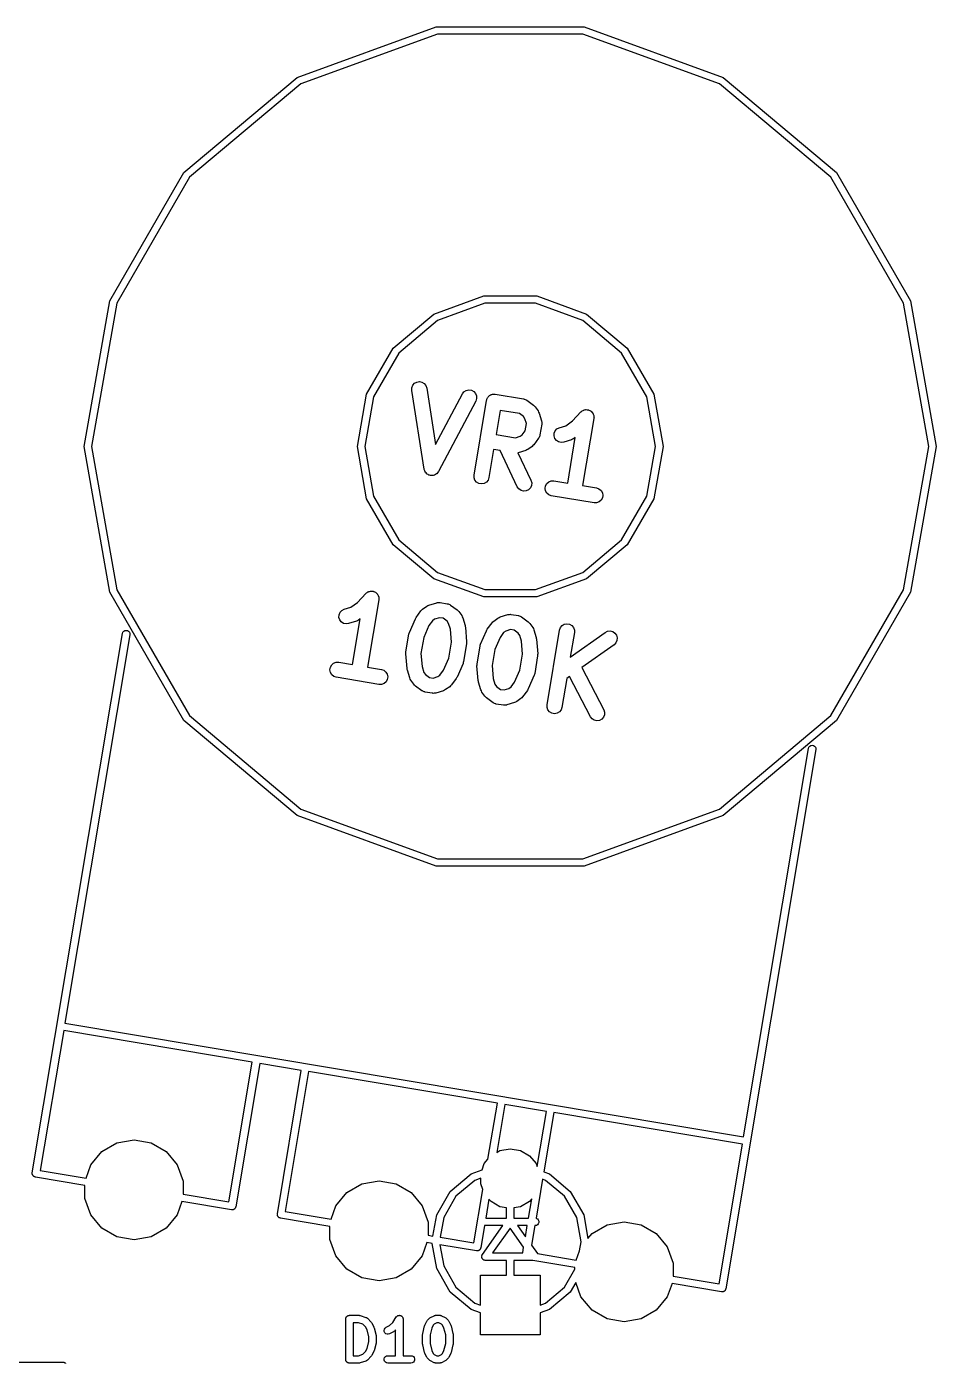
# Model space of a CAD drawing. Extents: x 59 to 126, y -132 to -24.
# Drawn here: x 107.27 to 125.58, y -51.95 to -25.06 of the extents above; entities that cross this region are included whole.
import ezdxf

# ---------------------------------------------------------------- set-up
doc = ezdxf.new("R2010")
doc.units = 0
doc.header["$MEASUREMENT"] = 0
doc.layers.add('BLACK', color=7, linetype='CONTINUOUS')

msp = doc.modelspace()

# ---------------------------------------------------------------- linework, layer by layer
at = {"layer": 'Black'}
for p, q in [((112.712, -26.0738), (115.511, -25.0553)), ((115.537, -25.203), (112.787, -26.2037)), ((115.511, -25.0553), (118.489, -25.0553)), ((118.463, -25.203), (115.537, -25.203)), ((121.212, -26.2037), (118.463, -25.203)), ((118.489, -25.0553), (121.287, -26.0738)), ((110.431, -27.9881), (112.712, -26.0738)), ((121.287, -26.0738), (123.569, -27.9881)), ((112.787, -26.2037), (110.546, -28.0845)), ((123.454, -28.0845), (121.212, -26.2037)), ((108.942, -30.5672), (110.431, -27.9881)), ((110.546, -28.0845), (109.083, -30.6185)), ((124.917, -30.6185), (123.454, -28.0845)), ((123.569, -27.9881), (125.058, -30.5672)), ((108.425, -33.5), (108.942, -30.5672)), ((109.083, -30.6185), (108.575, -33.5)), ((115.462, -30.837), (116.466, -30.4717)), ((116.492, -30.6194), (115.537, -30.9669)), ((116.466, -30.4717), (117.534, -30.4717)), ((117.508, -30.6194), (116.492, -30.6194)), ((118.462, -30.9669), (117.508, -30.6194)), ((117.534, -30.4717), (118.537, -30.837)), ((125.425, -33.5), (124.917, -30.6185)), ((125.058, -30.5672), (125.575, -33.5)), ((114.644, -31.5234), (115.462, -30.837)), ((118.537, -30.837), (119.356, -31.5234)), ((115.537, -30.9669), (114.759, -31.6198)), ((119.241, -31.6198), (118.462, -30.9669)), ((114.11, -32.4483), (114.644, -31.5234)), ((114.759, -31.6198), (114.251, -32.4996)), ((119.749, -32.4996), (119.241, -31.6198)), ((119.356, -31.5234), (119.89, -32.4483)), ((115.039, -32.2688), (115.074, -32.2289)), ((115.074, -32.2289), (115.12, -32.2033)), ((115.12, -32.2033), (115.172, -32.1951)), ((115.172, -32.1951), (115.224, -32.2053)), ((115.224, -32.2053), (115.27, -32.2326)), ((115.27, -32.2326), (115.303, -32.2738)), ((113.925, -33.5), (114.11, -32.4483)), ((114.251, -32.4996), (114.075, -33.5)), ((115.019, -32.3712), (115.02, -32.3182)), ((115.268, -33.9581), (115.019, -32.3712)), ((115.02, -32.3182), (115.039, -32.2688)), ((115.303, -32.2738), (115.32, -32.3238)), ((115.32, -32.3238), (115.498, -33.4591)), ((115.498, -33.4591), (116.037, -32.4438)), ((116.037, -32.4438), (116.069, -32.402)), ((116.069, -32.402), (116.114, -32.3739)), ((116.114, -32.3739), (116.166, -32.3629)), ((116.166, -32.3629), (116.218, -32.3702)), ((116.218, -32.3702), (116.265, -32.395)), ((116.265, -32.395), (116.301, -32.4343)), ((116.301, -32.4343), (116.32, -32.4833)), ((116.322, -32.5362), (116.306, -32.5866)), ((116.32, -32.4833), (116.322, -32.5362)), ((116.529, -32.5481), (116.535, -32.5365)), ((116.535, -32.5365), (116.54, -32.524)), ((116.54, -32.524), (116.548, -32.5137)), ((116.548, -32.5137), (116.555, -32.5021)), ((116.555, -32.5021), (116.565, -32.4934)), ((116.565, -32.4934), (116.574, -32.4831)), ((116.574, -32.4831), (116.585, -32.4764)), ((116.585, -32.4764), (116.595, -32.4677)), ((116.595, -32.4677), (116.608, -32.463)), ((116.608, -32.463), (116.619, -32.4563)), ((116.619, -32.4563), (116.632, -32.4538)), ((116.632, -32.4538), (116.645, -32.4492)), ((116.645, -32.4492), (116.658, -32.4491)), ((116.658, -32.4491), (116.671, -32.4466)), ((116.671, -32.4466), (116.684, -32.4488)), ((116.684, -32.4488), (116.698, -32.4487)), ((116.698, -32.4487), (117.27, -32.5445)), ((119.925, -33.5), (119.749, -32.4996)), ((119.89, -32.4483), (120.075, -33.5)), ((116.306, -32.5866), (115.554, -34.0058)), ((116.271, -34.077), (116.522, -32.5739)), ((116.522, -32.5739), (116.527, -32.5613)), ((116.527, -32.5613), (116.529, -32.5481)), ((116.798, -32.7745), (116.716, -33.2612)), ((117.184, -32.8392), (116.798, -32.7745)), ((117.27, -32.5445), (117.279, -32.5475)), ((117.279, -32.5475), (117.287, -32.5484)), ((117.287, -32.5484), (117.303, -32.5562)), ((117.303, -32.5562), (117.32, -32.5622)), ((117.32, -32.5622), (117.327, -32.5678)), ((117.327, -32.5678), (117.335, -32.5716)), ((117.335, -32.5716), (117.466, -32.6672)), ((117.466, -32.6672), (117.483, -32.6847)), ((117.483, -32.6847), (117.5, -32.7019)), ((117.5, -32.7019), (117.56, -32.7854)), ((117.56, -32.7854), (117.57, -32.8075)), ((118.422, -32.8061), (118.429, -32.8011)), ((118.429, -32.8011), (118.435, -32.7946)), ((118.435, -32.7946), (118.45, -32.7853)), ((118.45, -32.7853), (118.465, -32.7744)), ((118.465, -32.7744), (118.473, -32.772)), ((118.473, -32.772), (118.48, -32.7677)), ((118.48, -32.7677), (118.498, -32.7644)), ((118.498, -32.7644), (118.515, -32.7591)), ((118.515, -32.7591), (118.524, -32.7596)), ((118.524, -32.7596), (118.532, -32.758)), ((118.532, -32.758), (118.55, -32.761)), ((118.55, -32.761), (118.568, -32.7621)), ((118.568, -32.7621), (118.576, -32.7654)), ((118.576, -32.7654), (118.584, -32.7668)), ((118.584, -32.7668), (118.6, -32.7757)), ((118.6, -32.7757), (118.617, -32.7829)), ((118.617, -32.7829), (118.623, -32.7887)), ((118.623, -32.7887), (118.63, -32.7928)), ((118.63, -32.7928), (118.642, -32.8067)), ((117.267, -32.899), (117.184, -32.8392)), ((117.297, -32.9423), (117.267, -32.899)), ((117.327, -33.0394), (117.297, -32.9423)), ((117.303, -33.1831), (117.327, -33.0394)), ((117.57, -32.8075), (117.582, -32.8292)), ((117.582, -32.8292), (117.629, -32.9843)), ((117.634, -33.0542), (117.598, -33.2689)), ((117.629, -32.9843), (117.63, -32.9931)), ((117.63, -32.9931), (117.633, -33.0013)), ((117.633, -33.0013), (117.634, -33.0191)), ((117.634, -33.0191), (117.636, -33.0369)), ((117.636, -33.0369), (117.634, -33.0454)), ((117.634, -33.0454), (117.634, -33.0542)), ((118.119, -33.082), (118.254, -32.9859)), ((118.254, -32.9859), (118.422, -32.8061)), ((118.684, -32.9356), (118.457, -34.2884)), ((118.642, -32.8067), (118.655, -32.8191)), ((118.655, -32.8191), (118.659, -32.8267)), ((118.659, -32.8267), (118.665, -32.8331)), ((118.665, -32.8331), (118.671, -32.8501)), ((118.671, -32.8501), (118.679, -32.8664)), ((118.679, -32.8664), (118.68, -32.8748)), ((118.68, -32.8748), (118.683, -32.8827)), ((118.683, -32.8827), (118.683, -32.9009)), ((118.683, -32.9009), (118.686, -32.9189)), ((118.686, -32.9189), (118.684, -32.9271)), ((118.684, -32.9271), (118.684, -32.9356)), ((116.716, -33.2612), (117.103, -33.3259)), ((117.103, -33.3259), (117.2, -33.2961)), ((117.2, -33.2961), (117.243, -33.2653)), ((117.243, -33.2653), (117.303, -33.1831)), ((117.571, -33.3335), (117.475, -33.4647)), ((117.575, -33.3256), (117.571, -33.3335)), ((117.58, -33.3188), (117.575, -33.3256)), ((117.586, -33.302), (117.58, -33.3188)), ((117.594, -33.286), (117.586, -33.302)), ((117.595, -33.2772), (117.594, -33.286)), ((117.598, -33.2689), (117.595, -33.2772)), ((117.881, -33.2868), (117.884, -33.2339)), ((117.896, -33.3374), (117.881, -33.2868)), ((117.884, -33.2339), (117.904, -33.1852)), ((117.928, -33.3796), (117.896, -33.3374)), ((117.904, -33.1852), (117.94, -33.1464)), ((117.94, -33.1464), (117.987, -33.1223)), ((117.987, -33.1223), (118.119, -33.082)), ((118.157, -34.2381), (118.31, -33.3197)), ((118.31, -33.3197), (118.276, -33.3445)), ((108.942, -36.4328), (108.425, -33.5)), ((108.575, -33.5), (109.083, -36.3815)), ((114.11, -34.5517), (113.925, -33.5)), ((114.075, -33.5), (114.251, -34.5004)), ((116.666, -33.5618), (116.571, -34.1273)), ((116.795, -33.5835), (116.666, -33.5618)), ((117.142, -34.3114), (116.795, -33.5835)), ((117.313, -33.5802), (117.158, -33.6279)), ((117.335, -33.5691), (117.313, -33.5802)), ((117.357, -33.5586), (117.335, -33.5691)), ((117.441, -33.499), (117.357, -33.5586)), ((117.458, -33.4816), (117.441, -33.499)), ((117.475, -33.4647), (117.458, -33.4816)), ((117.973, -33.4084), (117.928, -33.3796)), ((118.024, -33.4202), (117.973, -33.4084)), ((118.077, -33.4137), (118.024, -33.4202)), ((118.232, -33.3661), (118.077, -33.4137)), ((118.254, -33.355), (118.232, -33.3661)), ((118.276, -33.3445), (118.254, -33.355)), ((119.749, -34.5004), (119.925, -33.5)), ((120.075, -33.5), (119.89, -34.5517)), ((124.917, -36.3815), (125.425, -33.5)), ((125.575, -33.5), (125.058, -36.4328)), ((117.158, -33.6279), (117.154, -33.6283)), ((117.154, -33.6283), (117.417, -34.1803)), ((115.27, -33.9621), (115.268, -33.9581)), ((115.27, -33.9663), (115.27, -33.9621)), ((115.278, -33.987), (115.27, -33.9663)), ((115.286, -34.0082), (115.278, -33.987)), ((115.288, -34.0114), (115.286, -34.0082)), ((115.29, -34.0153), (115.288, -34.0114)), ((115.305, -34.0319), (115.29, -34.0153)), ((115.319, -34.0493), (115.305, -34.0319)), ((115.322, -34.0515), (115.319, -34.0493)), ((115.325, -34.0546), (115.322, -34.0515)), ((115.345, -34.0651), (115.325, -34.0546)), ((115.364, -34.0766), (115.345, -34.0651)), ((115.368, -34.0775), (115.364, -34.0766)), ((115.372, -34.0794), (115.368, -34.0775)), ((115.394, -34.0825), (115.372, -34.0794)), ((115.416, -34.0868), (115.394, -34.0825)), ((115.42, -34.0861), (115.416, -34.0868)), ((115.424, -34.0867), (115.42, -34.0861)), ((115.446, -34.0821), (115.424, -34.0867)), ((115.468, -34.0786), (115.446, -34.0821)), ((115.472, -34.0765), (115.468, -34.0786)), ((115.476, -34.0757), (115.472, -34.0765)), ((115.495, -34.0638), (115.476, -34.0757)), ((115.515, -34.053), (115.495, -34.0638)), ((115.517, -34.0498), (115.515, -34.053)), ((115.521, -34.0476), (115.517, -34.0498)), ((115.535, -34.0299), (115.521, -34.0476)), ((115.549, -34.0131), (115.535, -34.0299)), ((115.551, -34.0091), (115.549, -34.0131)), ((115.554, -34.0058), (115.551, -34.0091)), ((116.271, -34.1299), (116.271, -34.077)), ((116.29, -34.1795), (116.271, -34.1299)), ((116.571, -34.1273), (116.554, -34.1772)), ((116.324, -34.2197), (116.29, -34.1795)), ((116.37, -34.2458), (116.324, -34.2197)), ((116.422, -34.2545), (116.37, -34.2458)), ((116.474, -34.2449), (116.422, -34.2545)), ((116.52, -34.218), (116.474, -34.2449)), ((116.554, -34.1772), (116.52, -34.218)), ((117.173, -34.3545), (117.142, -34.3114)), ((117.217, -34.3845), (117.173, -34.3545)), ((117.268, -34.3978), (117.217, -34.3845)), ((117.321, -34.3927), (117.268, -34.3978)), ((117.368, -34.3699), (117.321, -34.3927)), ((117.405, -34.3322), (117.368, -34.3699)), ((117.427, -34.284), (117.405, -34.3322)), ((117.417, -34.1803), (117.432, -34.2313)), ((117.432, -34.2313), (117.427, -34.284)), ((117.7, -34.343), (117.709, -34.2908)), ((117.71, -34.395), (117.7, -34.343)), ((117.709, -34.2908), (117.735, -34.2447)), ((117.737, -34.4406), (117.71, -34.395)), ((117.735, -34.2447), (117.775, -34.2104)), ((117.775, -34.2104), (117.825, -34.1918)), ((117.825, -34.1918), (117.878, -34.1914)), ((117.878, -34.1914), (118.157, -34.2381)), ((118.457, -34.2884), (118.737, -34.3351)), ((118.737, -34.3351), (118.786, -34.3528)), ((118.786, -34.3528), (118.827, -34.3864)), ((118.827, -34.3864), (118.854, -34.432)), ((114.644, -35.4766), (114.11, -34.5517)), ((114.251, -34.5004), (114.759, -35.3802)), ((117.777, -34.4743), (117.737, -34.4406)), ((117.827, -34.492), (117.777, -34.4743)), ((118.686, -34.6357), (117.827, -34.492)), ((118.739, -34.6353), (118.686, -34.6357)), ((118.789, -34.6167), (118.739, -34.6353)), ((118.829, -34.5823), (118.789, -34.6167)), ((118.855, -34.5363), (118.829, -34.5823)), ((118.854, -34.432), (118.864, -34.4841)), ((118.864, -34.4841), (118.855, -34.5363)), ((119.241, -35.3802), (119.749, -34.5004)), ((119.89, -34.5517), (119.356, -35.4766)), ((115.462, -36.163), (114.644, -35.4766)), ((114.759, -35.3802), (115.537, -36.0331)), ((118.462, -36.0331), (119.241, -35.3802)), ((119.356, -35.4766), (118.537, -36.163)), ((116.466, -36.5283), (115.462, -36.163)), ((115.537, -36.0331), (116.492, -36.3806)), ((117.508, -36.3806), (118.462, -36.0331)), ((118.537, -36.163), (117.534, -36.5283)), ((110.431, -39.0119), (108.942, -36.4328)), ((109.083, -36.3815), (110.546, -38.9155)), ((113.925, -36.637), (114.094, -36.4572)), ((114.094, -36.4572), (114.1, -36.4522)), ((114.1, -36.4522), (114.106, -36.4457)), ((114.106, -36.4457), (114.121, -36.4364)), ((114.121, -36.4364), (114.136, -36.4255)), ((114.136, -36.4255), (114.144, -36.4231)), ((114.144, -36.4231), (114.151, -36.4188)), ((114.151, -36.4188), (114.169, -36.4155)), ((114.169, -36.4155), (114.187, -36.4102)), ((114.187, -36.4102), (114.195, -36.4107)), ((114.195, -36.4107), (114.203, -36.4092)), ((114.203, -36.4092), (114.221, -36.4122)), ((114.221, -36.4122), (114.239, -36.4132)), ((114.239, -36.4132), (114.247, -36.4165)), ((114.247, -36.4165), (114.256, -36.4179)), ((114.256, -36.4179), (114.271, -36.4269)), ((114.271, -36.4269), (114.288, -36.434)), ((114.288, -36.434), (114.294, -36.4398)), ((114.294, -36.4398), (114.302, -36.444)), ((114.302, -36.444), (114.313, -36.4578)), ((114.313, -36.4578), (114.327, -36.4702)), ((114.327, -36.4702), (114.33, -36.4778)), ((114.33, -36.4778), (114.336, -36.4842)), ((114.336, -36.4842), (114.342, -36.5012)), ((114.342, -36.5012), (114.351, -36.5175)), ((114.351, -36.5175), (114.352, -36.5259)), ((114.352, -36.5259), (114.355, -36.5338)), ((114.355, -36.5338), (114.355, -36.552)), ((114.355, -36.552), (114.357, -36.57)), ((114.357, -36.57), (114.355, -36.5783)), ((117.534, -36.5283), (116.466, -36.5283)), ((116.492, -36.3806), (117.508, -36.3806)), ((123.454, -38.9155), (124.917, -36.3815)), ((125.058, -36.4328), (123.569, -39.0119)), ((113.555, -36.885), (113.575, -36.8363)), ((113.575, -36.8363), (113.611, -36.7975)), ((113.611, -36.7975), (113.659, -36.7735)), ((113.659, -36.7735), (113.79, -36.7331)), ((113.79, -36.7331), (113.925, -36.637)), ((114.355, -36.5867), (114.129, -37.9395)), ((114.355, -36.5783), (114.355, -36.5867)), ((115.107, -36.9378), (115.203, -36.8066)), ((115.203, -36.8066), (115.22, -36.7897)), ((115.22, -36.7897), (115.237, -36.7723)), ((115.237, -36.7723), (115.321, -36.7127)), ((115.321, -36.7127), (115.343, -36.7022)), ((115.343, -36.7022), (115.365, -36.6911)), ((115.365, -36.6911), (115.52, -36.6434)), ((115.52, -36.6434), (115.529, -36.6424)), ((115.529, -36.6424), (115.537, -36.6393)), ((115.537, -36.6393), (115.555, -36.6391)), ((115.555, -36.6391), (115.572, -36.6369)), ((115.572, -36.6369), (115.581, -36.6389)), ((115.581, -36.6389), (115.59, -36.6388)), ((115.59, -36.6388), (115.733, -36.6628)), ((115.733, -36.6628), (115.741, -36.6657)), ((115.741, -36.6657), (115.75, -36.6666)), ((115.75, -36.6666), (115.766, -36.6745)), ((115.766, -36.6745), (115.783, -36.6804)), ((115.783, -36.6804), (115.79, -36.686)), ((115.79, -36.686), (115.797, -36.6899)), ((115.797, -36.6899), (115.929, -36.7854)), ((115.929, -36.7854), (115.946, -36.803)), ((115.946, -36.803), (115.963, -36.8201)), ((115.963, -36.8201), (116.023, -36.9037)), ((113.552, -36.9379), (113.555, -36.885)), ((113.568, -36.9885), (113.552, -36.9379)), ((113.6, -37.0307), (113.568, -36.9885)), ((113.644, -37.0595), (113.6, -37.0307)), ((113.696, -37.0713), (113.644, -37.0595)), ((113.748, -37.0648), (113.696, -37.0713)), ((113.903, -37.0172), (113.748, -37.0648)), ((113.828, -37.8892), (113.982, -36.9709)), ((113.925, -37.0061), (113.903, -37.0172)), ((113.947, -36.9956), (113.925, -37.0061)), ((113.982, -36.9709), (113.947, -36.9956)), ((114.971, -37.241), (115.091, -36.9667)), ((115.091, -36.9667), (115.1, -36.9528)), ((115.1, -36.9528), (115.107, -36.9378)), ((115.363, -37.1037), (115.258, -37.3455)), ((115.435, -37.0061), (115.363, -37.1037)), ((115.478, -36.9752), (115.435, -37.0061)), ((115.575, -36.9454), (115.478, -36.9752)), ((115.647, -36.9575), (115.575, -36.9454)), ((115.729, -37.0172), (115.647, -36.9575)), ((115.76, -37.0605), (115.729, -37.0172)), ((115.796, -37.176), (115.76, -37.0605)), ((116.023, -36.9037), (116.033, -36.9257)), ((116.033, -36.9257), (116.044, -36.9474)), ((116.044, -36.9474), (116.092, -37.1026)), ((116.092, -37.1026), (116.094, -37.1191)), ((116.539, -37.1774), (116.634, -37.0462)), ((116.634, -37.0462), (116.652, -37.0292)), ((116.652, -37.0292), (116.669, -37.0118)), ((116.669, -37.0118), (116.753, -36.9522)), ((116.753, -36.9522), (116.775, -36.9417)), ((116.775, -36.9417), (116.796, -36.9306)), ((116.796, -36.9306), (116.951, -36.883)), ((116.951, -36.883), (116.96, -36.8819)), ((116.96, -36.8819), (116.968, -36.8788)), ((116.968, -36.8788), (116.986, -36.8787)), ((116.986, -36.8787), (117.004, -36.8765)), ((117.004, -36.8765), (117.013, -36.8785)), ((117.013, -36.8785), (117.021, -36.8784)), ((117.021, -36.8784), (117.164, -36.9023)), ((117.164, -36.9023), (117.173, -36.9053)), ((117.173, -36.9053), (117.181, -36.9062)), ((117.181, -36.9062), (117.198, -36.914)), ((117.198, -36.914), (117.214, -36.92)), ((117.214, -36.92), (117.221, -36.9256)), ((117.221, -36.9256), (117.229, -36.9294)), ((117.229, -36.9294), (117.36, -37.025)), ((117.36, -37.025), (117.377, -37.0425)), ((117.377, -37.0425), (117.395, -37.0597)), ((117.395, -37.0597), (117.454, -37.1432)), ((118.009, -37.1453), (118.042, -37.1044)), ((118.042, -37.1044), (118.088, -37.0776)), ((118.088, -37.0776), (118.14, -37.0679)), ((118.14, -37.0679), (118.192, -37.0767)), ((118.192, -37.0767), (118.238, -37.1027)), ((118.238, -37.1027), (118.273, -37.143)), ((107.381, -48.1129), (109.197, -37.2637)), ((109.345, -37.2885), (108.037, -45.1048)), ((109.197, -37.2637), (109.205, -37.2392)), ((109.205, -37.2392), (109.222, -37.2191)), ((109.222, -37.2191), (109.244, -37.2058)), ((109.244, -37.2058), (109.27, -37.2011)), ((109.27, -37.2011), (109.296, -37.2054)), ((109.296, -37.2054), (109.318, -37.2182)), ((109.318, -37.2182), (109.335, -37.238)), ((109.335, -37.238), (109.345, -37.2624)), ((109.345, -37.2624), (109.345, -37.2885)), ((114.901, -37.6346), (114.961, -37.2767)), ((114.961, -37.2767), (114.967, -37.2591)), ((114.967, -37.2591), (114.971, -37.241)), ((115.258, -37.3455), (115.204, -37.6664)), ((115.816, -37.4389), (115.796, -37.176)), ((116.094, -37.1191), (116.098, -37.1352)), ((116.098, -37.1352), (116.122, -37.4335)), ((116.403, -37.4805), (116.522, -37.2062)), ((116.522, -37.2062), (116.531, -37.1923)), ((116.531, -37.1923), (116.539, -37.1774)), ((116.795, -37.3433), (116.69, -37.5851)), ((116.866, -37.2456), (116.795, -37.3433)), ((116.909, -37.2147), (116.866, -37.2456)), ((117.006, -37.1849), (116.909, -37.2147)), ((117.079, -37.197), (117.006, -37.1849)), ((117.161, -37.2568), (117.079, -37.197)), ((117.192, -37.3001), (117.161, -37.2568)), ((117.227, -37.4156), (117.192, -37.3001)), ((117.454, -37.1432), (117.465, -37.1653)), ((117.465, -37.1653), (117.476, -37.187)), ((117.476, -37.187), (117.523, -37.3421)), ((117.523, -37.3421), (117.525, -37.3587)), ((117.525, -37.3587), (117.53, -37.3748)), ((117.53, -37.3748), (117.553, -37.6731)), ((117.74, -38.6983), (117.991, -37.1952)), ((117.991, -37.1952), (118.009, -37.1453)), ((118.209, -37.7415), (118.912, -37.24)), ((118.292, -37.2455), (118.209, -37.7415)), ((118.273, -37.143), (118.291, -37.1926)), ((118.291, -37.1926), (118.292, -37.2455)), ((118.912, -37.24), (118.96, -37.2172)), ((118.96, -37.2172), (119.012, -37.2121)), ((119.012, -37.2121), (119.063, -37.2254)), ((119.063, -37.2254), (119.107, -37.2554)), ((119.107, -37.2554), (119.138, -37.2985)), ((119.138, -37.2985), (119.152, -37.3495)), ((119.152, -37.3495), (119.148, -37.4022)), ((114.901, -37.6532), (114.901, -37.6346)), ((115.763, -37.7598), (115.816, -37.4389)), ((116.12, -37.4707), (116.06, -37.8286)), ((116.122, -37.4335), (116.12, -37.4521)), ((116.12, -37.4521), (116.12, -37.4707)), ((116.332, -37.8741), (116.392, -37.5163)), ((116.392, -37.5163), (116.398, -37.4987)), ((116.398, -37.4987), (116.403, -37.4805)), ((116.69, -37.5851), (116.636, -37.9059)), ((117.248, -37.6785), (117.227, -37.4156)), ((119.089, -37.4881), (118.444, -37.9478)), ((119.126, -37.4504), (119.089, -37.4881)), ((119.148, -37.4022), (119.126, -37.4504)), ((113.38, -37.9419), (113.406, -37.8958)), ((113.406, -37.8958), (113.446, -37.8615)), ((113.446, -37.8615), (113.496, -37.8429)), ((113.496, -37.8429), (113.549, -37.8425)), ((113.549, -37.8425), (113.828, -37.8892)), ((114.899, -37.6718), (114.901, -37.6532)), ((114.923, -37.9701), (114.899, -37.6718)), ((115.204, -37.6664), (115.225, -37.9293)), ((115.657, -38.0016), (115.763, -37.7598)), ((116.05, -37.8643), (115.93, -38.1386)), ((116.054, -37.8462), (116.05, -37.8643)), ((116.06, -37.8286), (116.054, -37.8462)), ((116.331, -37.9113), (116.332, -37.8928)), ((116.354, -38.2096), (116.331, -37.9113)), ((116.332, -37.8928), (116.332, -37.8741)), ((116.636, -37.9059), (116.657, -38.1688)), ((117.194, -37.9994), (117.248, -37.6785)), ((117.552, -37.7103), (117.492, -38.0682)), ((117.553, -37.6731), (117.551, -37.6916)), ((117.551, -37.6916), (117.552, -37.7103)), ((113.371, -37.9941), (113.38, -37.9419)), ((113.381, -38.0462), (113.371, -37.9941)), ((113.408, -38.0918), (113.381, -38.0462)), ((113.449, -38.1254), (113.408, -38.0918)), ((113.499, -38.1431), (113.449, -38.1254)), ((114.357, -38.2868), (113.499, -38.1431)), ((114.129, -37.9395), (114.408, -37.9862)), ((114.408, -37.9862), (114.458, -38.0039)), ((114.458, -38.0039), (114.498, -38.0375)), ((114.498, -38.0375), (114.525, -38.0831)), ((114.525, -38.0831), (114.535, -38.1352)), ((114.535, -38.1352), (114.526, -38.1874)), ((114.927, -37.9862), (114.923, -37.9701)), ((114.929, -38.0027), (114.927, -37.9862)), ((114.977, -38.1579), (114.929, -38.0027)), ((114.988, -38.1796), (114.977, -38.1579)), ((114.998, -38.2016), (114.988, -38.1796)), ((115.225, -37.9293), (115.261, -38.0448)), ((115.261, -38.0448), (115.292, -38.0881)), ((115.292, -38.0881), (115.374, -38.1479)), ((115.374, -38.1479), (115.446, -38.1599)), ((115.446, -38.1599), (115.543, -38.1301)), ((115.543, -38.1301), (115.586, -38.0993)), ((115.586, -38.0993), (115.657, -38.0016)), ((115.914, -38.1675), (115.818, -38.2987)), ((115.921, -38.1525), (115.914, -38.1675)), ((115.93, -38.1386), (115.921, -38.1525)), ((116.657, -38.1688), (116.692, -38.2843)), ((117.089, -38.2411), (117.194, -37.9994)), ((117.481, -38.1039), (117.362, -38.3782)), ((117.486, -38.0857), (117.481, -38.1039)), ((117.492, -38.0682), (117.486, -38.0857)), ((118.138, -38.1667), (118.04, -38.7486)), ((118.194, -38.1266), (118.138, -38.1667)), ((118.613, -38.9372), (118.194, -38.1266)), ((118.444, -37.9478), (118.884, -38.7971)), ((114.41, -38.2864), (114.357, -38.2868)), ((114.46, -38.2678), (114.41, -38.2864)), ((114.5, -38.2335), (114.46, -38.2678)), ((114.526, -38.1874), (114.5, -38.2335)), ((115.058, -38.2852), (114.998, -38.2016)), ((115.075, -38.3023), (115.058, -38.2852)), ((115.092, -38.3199), (115.075, -38.3023)), ((115.223, -38.4154), (115.092, -38.3199)), ((115.231, -38.4193), (115.223, -38.4154)), ((115.238, -38.4249), (115.231, -38.4193)), ((115.255, -38.4308), (115.238, -38.4249)), ((115.271, -38.4387), (115.255, -38.4308)), ((115.28, -38.4396), (115.271, -38.4387)), ((115.288, -38.4425), (115.28, -38.4396)), ((115.431, -38.4665), (115.288, -38.4425)), ((115.656, -38.4143), (115.501, -38.4619)), ((115.678, -38.4031), (115.656, -38.4143)), ((115.7, -38.3926), (115.678, -38.4031)), ((115.783, -38.333), (115.7, -38.3926)), ((115.801, -38.3156), (115.783, -38.333)), ((115.818, -38.2987), (115.801, -38.3156)), ((116.358, -38.2258), (116.354, -38.2096)), ((116.361, -38.2423), (116.358, -38.2258)), ((116.408, -38.3974), (116.361, -38.2423)), ((116.419, -38.4192), (116.408, -38.3974)), ((116.43, -38.4412), (116.419, -38.4192)), ((116.489, -38.5248), (116.43, -38.4412)), ((116.692, -38.2843), (116.723, -38.3276)), ((116.723, -38.3276), (116.805, -38.3874)), ((116.805, -38.3874), (116.877, -38.3995)), ((116.877, -38.3995), (116.975, -38.3697)), ((116.975, -38.3697), (117.018, -38.3388)), ((117.018, -38.3388), (117.089, -38.2411)), ((117.345, -38.4071), (117.25, -38.5382)), ((117.352, -38.3921), (117.345, -38.4071)), ((117.362, -38.3782), (117.352, -38.3921)), ((115.44, -38.4664), (115.431, -38.4665)), ((115.448, -38.4684), (115.44, -38.4664)), ((115.466, -38.4662), (115.448, -38.4684)), ((115.484, -38.466), (115.466, -38.4662)), ((115.492, -38.463), (115.484, -38.466)), ((115.501, -38.4619), (115.492, -38.463)), ((116.507, -38.5419), (116.489, -38.5248)), ((116.524, -38.5594), (116.507, -38.5419)), ((116.655, -38.655), (116.524, -38.5594)), ((116.663, -38.6588), (116.655, -38.655)), ((116.67, -38.6644), (116.663, -38.6588)), ((116.686, -38.6704), (116.67, -38.6644)), ((116.702, -38.6782), (116.686, -38.6704)), ((116.711, -38.6792), (116.702, -38.6782)), ((116.719, -38.6821), (116.711, -38.6792)), ((116.863, -38.706), (116.719, -38.6821)), ((116.871, -38.706), (116.863, -38.706)), ((116.88, -38.7079), (116.871, -38.706)), ((116.898, -38.7057), (116.88, -38.7079)), ((116.916, -38.7056), (116.898, -38.7057)), ((116.924, -38.7025), (116.916, -38.7056)), ((116.932, -38.7014), (116.924, -38.7025)), ((117.088, -38.6538), (116.932, -38.7014)), ((117.109, -38.6427), (117.088, -38.6538)), ((117.131, -38.6322), (117.109, -38.6427)), ((117.215, -38.5726), (117.131, -38.6322)), ((117.232, -38.5552), (117.215, -38.5726)), ((117.25, -38.5382), (117.232, -38.5552)), ((117.74, -38.7512), (117.74, -38.6983)), ((110.546, -38.9155), (112.787, -40.7963)), ((117.759, -38.8008), (117.74, -38.7512)), ((117.793, -38.841), (117.759, -38.8008)), ((117.839, -38.8671), (117.793, -38.841)), ((117.891, -38.8758), (117.839, -38.8671)), ((117.943, -38.8662), (117.891, -38.8758)), ((117.989, -38.8393), (117.943, -38.8662)), ((118.022, -38.7985), (117.989, -38.8393)), ((118.04, -38.7486), (118.022, -38.7985)), ((118.646, -38.9793), (118.613, -38.9372)), ((118.69, -39.0078), (118.646, -38.9793)), ((118.841, -38.9883), (118.794, -39.0126)), ((118.877, -38.9493), (118.841, -38.9883)), ((118.897, -38.9005), (118.877, -38.9493)), ((118.884, -38.7971), (118.9, -38.8476)), ((118.9, -38.8476), (118.897, -38.9005)), ((121.212, -40.7963), (123.454, -38.9155)), ((112.712, -40.9262), (110.431, -39.0119)), ((118.742, -39.0194), (118.69, -39.0078)), ((118.794, -39.0126), (118.742, -39.0194)), ((123.569, -39.0119), (121.287, -40.9262)), ((123.03, -39.5297), (123.052, -39.5165)), ((123.052, -39.5165), (123.078, -39.5118)), ((123.078, -39.5118), (123.104, -39.5161)), ((123.104, -39.5161), (123.126, -39.5289)), ((123.153, -39.5991), (121.337, -50.4483)), ((121.697, -47.3907), (123.005, -39.5744)), ((123.005, -39.5744), (123.013, -39.5498)), ((123.013, -39.5498), (123.03, -39.5297)), ((123.126, -39.5289), (123.143, -39.5487)), ((123.143, -39.5487), (123.153, -39.5731)), ((123.153, -39.5731), (123.153, -39.5991)), ((112.787, -40.7963), (115.537, -41.797)), ((118.463, -41.797), (121.212, -40.7963)), ((115.511, -41.9447), (112.712, -40.9262)), ((121.287, -40.9262), (118.489, -41.9447)), ((118.489, -41.9447), (115.511, -41.9447)), ((115.537, -41.797), (118.463, -41.797)), ((108.037, -45.1048), (121.697, -47.3907)), ((108.012, -45.2527), (107.542, -48.0636)), ((111.809, -45.8882), (108.012, -45.2527)), ((111.339, -48.6991), (111.809, -45.8882)), ((111.957, -45.9129), (111.474, -48.7978)), ((112.795, -46.0532), (111.957, -45.9129)), ((112.313, -48.9381), (112.795, -46.0532)), ((112.943, -46.078), (112.473, -48.8889)), ((116.741, -46.7134), (112.943, -46.078)), ((116.552, -47.8413), (116.741, -46.7134)), ((116.889, -46.7382), (116.727, -47.7026)), ((117.727, -46.8784), (116.889, -46.7382)), ((117.542, -47.9844), (117.727, -46.8784)), ((117.875, -46.9032), (117.675, -48.0952)), ((121.672, -47.5386), (117.875, -46.9032)), ((108.783, -47.6868), (109.085, -47.5125)), ((109.085, -47.5125), (109.428, -47.452)), ((109.428, -47.452), (109.771, -47.5125)), ((109.771, -47.5125), (110.073, -47.6868)), ((121.202, -50.3496), (121.672, -47.5386)), ((108.559, -47.9537), (108.783, -47.6868)), ((110.073, -47.6868), (110.297, -47.9537)), ((116.478, -47.9289), (116.552, -47.8413)), ((116.727, -47.7026), (116.794, -47.664)), ((116.794, -47.664), (117, -47.6277)), ((117, -47.6277), (117.206, -47.664)), ((117.206, -47.664), (117.387, -47.7686)), ((117.387, -47.7686), (117.522, -47.9289)), ((107.38, -48.1259), (107.381, -48.1194)), ((107.381, -48.1323), (107.38, -48.1259)), ((107.381, -48.1194), (107.381, -48.1129)), ((107.381, -48.1389), (107.381, -48.1323)), ((107.542, -48.0636), (108.463, -48.2178)), ((108.463, -48.2178), (108.559, -47.9537)), ((110.297, -47.9537), (110.416, -48.2811)), ((116.212, -48.136), (116.432, -48.0561)), ((116.432, -48.0561), (116.478, -47.9289)), ((117.522, -47.9289), (117.542, -47.9844)), ((117.675, -48.0952), (117.787, -48.136)), ((107.384, -48.145), (107.381, -48.1389)), ((107.385, -48.1515), (107.384, -48.145)), ((107.388, -48.1572), (107.385, -48.1515)), ((107.391, -48.1633), (107.388, -48.1572)), ((107.395, -48.1683), (107.391, -48.1633)), ((107.398, -48.1739), (107.395, -48.1683)), ((107.403, -48.1781), (107.398, -48.1739)), ((107.408, -48.1831), (107.403, -48.1781)), ((107.413, -48.1863), (107.408, -48.1831)), ((107.418, -48.1905), (107.413, -48.1863)), ((107.424, -48.1927), (107.418, -48.1905)), ((107.43, -48.1959), (107.424, -48.1927)), ((107.437, -48.197), (107.43, -48.1959)), ((107.443, -48.1992), (107.437, -48.197)), ((108.44, -48.366), (107.443, -48.1992)), ((108.44, -48.6296), (108.44, -48.366)), ((110.416, -48.2811), (110.416, -48.5446)), ((113.714, -48.512), (114.016, -48.3378)), ((114.016, -48.3378), (114.359, -48.2773)), ((114.359, -48.2773), (114.702, -48.3378)), ((114.702, -48.3378), (115.004, -48.512)), ((115.793, -48.4876), (116.212, -48.136)), ((116.287, -48.2659), (115.908, -48.584)), ((116.407, -48.2225), (116.287, -48.2659)), ((116.407, -48.3346), (116.407, -48.2225)), ((116.45, -48.4521), (116.407, -48.3346)), ((117.651, -48.2434), (117.519, -49.0284)), ((117.712, -48.2659), (117.651, -48.2434)), ((118.092, -48.584), (117.712, -48.2659)), ((117.787, -48.136), (118.207, -48.4876)), ((108.559, -48.957), (108.44, -48.6296)), ((110.416, -48.5446), (111.339, -48.6991)), ((113.49, -48.7789), (113.714, -48.512)), ((115.004, -48.512), (115.228, -48.7789)), ((115.52, -48.9613), (115.793, -48.4876)), ((115.908, -48.584), (115.661, -49.0126)), ((116.27, -49.5243), (116.45, -48.4521)), ((116.57, -48.6405), (116.506, -49.025)), ((116.613, -48.6914), (116.57, -48.6405)), ((117.368, -49.025), (117.433, -48.6373)), ((117.433, -48.6373), (117.387, -48.6914)), ((118.339, -49.0126), (118.092, -48.584)), ((118.207, -48.4876), (118.48, -48.9613)), ((110.393, -48.6929), (110.297, -48.957)), ((111.388, -48.8594), (110.393, -48.6929)), ((111.395, -48.8593), (111.388, -48.8594)), ((111.401, -48.8604), (111.395, -48.8593)), ((111.407, -48.8592), (111.401, -48.8604)), ((111.414, -48.8592), (111.407, -48.8592)), ((111.42, -48.8569), (111.414, -48.8592)), ((111.427, -48.8557), (111.42, -48.8569)), ((111.432, -48.8523), (111.427, -48.8557)), ((111.438, -48.85), (111.432, -48.8523)), ((111.443, -48.8458), (111.438, -48.85)), ((111.449, -48.8425), (111.443, -48.8458)), ((111.453, -48.8374), (111.449, -48.8425)), ((111.458, -48.8331), (111.453, -48.8374)), ((111.461, -48.8274), (111.458, -48.8331)), ((111.466, -48.8224), (111.461, -48.8274)), ((111.468, -48.8162), (111.466, -48.8224)), ((111.471, -48.8105), (111.468, -48.8162)), ((111.472, -48.804), (111.471, -48.8105)), ((111.474, -48.7978), (111.472, -48.804)), ((112.313, -48.9447), (112.313, -48.9381)), ((112.473, -48.8889), (113.394, -49.043)), ((113.394, -49.043), (113.49, -48.7789)), ((115.228, -48.7789), (115.347, -49.1063)), ((116.794, -48.796), (116.613, -48.6914)), ((116.925, -48.8191), (116.794, -48.796)), ((116.925, -49.025), (116.925, -48.8191)), ((117.206, -48.796), (117.075, -48.8191)), ((117.075, -48.8191), (117.075, -49.025)), ((117.387, -48.6914), (117.206, -48.796)), ((108.783, -49.2239), (108.559, -48.957)), ((110.297, -48.957), (110.073, -49.2239)), ((112.312, -48.9511), (112.313, -48.9447)), ((112.313, -48.9576), (112.312, -48.9511)), ((112.313, -48.9641), (112.313, -48.9576)), ((112.315, -48.9703), (112.313, -48.9641)), ((112.316, -48.9767), (112.315, -48.9703)), ((112.32, -48.9824), (112.316, -48.9767)), ((112.322, -48.9885), (112.32, -48.9824)), ((112.326, -48.9935), (112.322, -48.9885)), ((112.33, -48.9992), (112.326, -48.9935)), ((112.335, -49.0034), (112.33, -48.9992)), ((112.339, -49.0083), (112.335, -49.0034)), ((112.345, -49.0116), (112.339, -49.0083)), ((112.35, -49.0158), (112.345, -49.0116)), ((112.356, -49.0179), (112.35, -49.0158)), ((112.362, -49.0212), (112.356, -49.0179)), ((112.368, -49.0223), (112.362, -49.0212)), ((112.374, -49.0244), (112.368, -49.0223)), ((113.371, -49.1913), (112.374, -49.0244)), ((113.371, -49.4548), (113.371, -49.1913)), ((115.347, -49.1063), (115.347, -49.3699)), ((115.445, -49.3862), (115.52, -48.9613)), ((115.661, -49.0126), (115.591, -49.4106)), ((116.481, -49.1717), (116.406, -49.623)), ((116.439, -49.7564), (116.854, -49.175)), ((116.5, -49.175), (116.481, -49.1717)), ((116.854, -49.175), (116.5, -49.175)), ((116.506, -49.025), (116.925, -49.025)), ((117.075, -49.025), (117.368, -49.025)), ((117.146, -49.175), (117.305, -49.3983)), ((117.343, -49.175), (117.146, -49.175)), ((117.305, -49.3983), (117.343, -49.175)), ((117.495, -49.175), (117.428, -49.5708)), ((117.5, -49.175), (117.495, -49.175)), ((117.526, -49.1705), (117.5, -49.175)), ((117.519, -49.0284), (117.526, -49.0295)), ((117.526, -49.0295), (117.548, -49.0425)), ((117.548, -49.1575), (117.526, -49.1705)), ((117.548, -49.0425), (117.565, -49.0625)), ((117.565, -49.1375), (117.548, -49.1575)), ((117.565, -49.0625), (117.574, -49.087)), ((117.574, -49.113), (117.565, -49.1375)), ((117.574, -49.087), (117.574, -49.113)), ((118.425, -49.5), (118.339, -49.0126)), ((118.48, -48.9613), (118.564, -49.4352)), ((118.646, -49.3372), (118.948, -49.163)), ((118.948, -49.163), (119.291, -49.1025)), ((119.291, -49.1025), (119.634, -49.163)), ((119.634, -49.163), (119.936, -49.3372)), ((109.085, -49.3981), (108.783, -49.2239)), ((109.428, -49.4586), (109.085, -49.3981)), ((109.771, -49.3981), (109.428, -49.4586)), ((110.073, -49.2239), (109.771, -49.3981)), ((113.49, -49.7822), (113.371, -49.4548)), ((115.347, -49.3699), (115.445, -49.3862)), ((115.591, -49.4106), (116.27, -49.5243)), ((117, -49.229), (116.646, -49.725)), ((117.27, -49.6074), (117, -49.229)), ((118.564, -49.4352), (118.646, -49.3372)), ((119.936, -49.3372), (120.16, -49.6042)), ((115.324, -49.5181), (115.228, -49.7822)), ((115.431, -49.536), (115.324, -49.5181)), ((115.52, -50.0387), (115.431, -49.536)), ((116.319, -49.6846), (115.586, -49.5619)), ((115.586, -49.5619), (115.661, -49.9874)), ((116.326, -49.6846), (116.319, -49.6846)), ((116.332, -49.6857), (116.326, -49.6846)), ((116.339, -49.6845), (116.332, -49.6857)), ((116.345, -49.6844), (116.339, -49.6845)), ((116.352, -49.6821), (116.345, -49.6844)), ((116.358, -49.6809), (116.352, -49.6821)), ((116.364, -49.6776), (116.358, -49.6809)), ((116.37, -49.6753), (116.364, -49.6776)), ((116.375, -49.671), (116.37, -49.6753)), ((116.381, -49.6677), (116.375, -49.671)), ((116.385, -49.6626), (116.381, -49.6677)), ((116.39, -49.6584), (116.385, -49.6626)), ((116.393, -49.6527), (116.39, -49.6584)), ((116.397, -49.6476), (116.393, -49.6527)), ((116.399, -49.6414), (116.397, -49.6476)), ((116.403, -49.6357), (116.399, -49.6414)), ((116.404, -49.6292), (116.403, -49.6357)), ((116.406, -49.623), (116.404, -49.6292)), ((116.646, -49.725), (117.251, -49.725)), ((117.251, -49.725), (117.27, -49.6074)), ((117.428, -49.5708), (117.548, -49.7381)), ((117.548, -49.7381), (118.326, -49.8683)), ((118.326, -49.8683), (118.392, -49.6848)), ((118.392, -49.6848), (118.425, -49.5)), ((120.16, -49.6042), (120.279, -49.9316)), ((113.714, -50.0491), (113.49, -49.7822)), ((115.228, -49.7822), (115.004, -50.0491)), ((115.661, -49.9874), (115.908, -50.416)), ((116.425, -49.8058), (116.426, -49.7964)), ((116.426, -49.8094), (116.425, -49.8058)), ((116.426, -49.787), (116.427, -49.7835)), ((116.426, -49.7964), (116.426, -49.787)), ((116.426, -49.813), (116.426, -49.8094)), ((116.429, -49.8219), (116.426, -49.813)), ((116.427, -49.7835), (116.428, -49.7799)), ((116.428, -49.7799), (116.432, -49.7714)), ((116.432, -49.8311), (116.429, -49.8219)), ((116.432, -49.7714), (116.435, -49.7625)), ((116.434, -49.8341), (116.432, -49.8311)), ((116.435, -49.8375), (116.434, -49.8341)), ((116.435, -49.7625), (116.437, -49.7597)), ((116.441, -49.8447), (116.435, -49.8375)), ((116.437, -49.7597), (116.439, -49.7564)), ((116.446, -49.8525), (116.441, -49.8447)), ((116.449, -49.8547), (116.446, -49.8525)), ((116.452, -49.8575), (116.449, -49.8547)), ((116.46, -49.8622), (116.452, -49.8575)), ((116.468, -49.8677), (116.46, -49.8622)), ((116.471, -49.8687), (116.468, -49.8677)), ((116.474, -49.8705), (116.471, -49.8687)), ((116.484, -49.8721), (116.474, -49.8705)), ((116.493, -49.8746), (116.484, -49.8721)), ((116.496, -49.8744), (116.493, -49.8746)), ((116.5, -49.875), (116.496, -49.8744)), ((116.925, -49.875), (116.5, -49.875)), ((116.925, -50.17), (116.925, -49.875)), ((117.075, -49.875), (117.075, -50.17)), ((117.457, -49.875), (117.075, -49.875)), ((118.303, -50.0165), (117.457, -49.875)), ((120.279, -49.9316), (120.279, -50.1951)), ((114.016, -50.2234), (113.714, -50.0491)), ((114.359, -50.2839), (114.016, -50.2234)), ((114.702, -50.2234), (114.359, -50.2839)), ((115.004, -50.0491), (114.702, -50.2234)), ((115.793, -50.5124), (115.52, -50.0387)), ((116.4, -50.775), (116.4, -50.17)), ((116.4, -50.17), (116.925, -50.17)), ((117.075, -50.17), (117.6, -50.17)), ((117.6, -50.17), (117.6, -50.775)), ((118.092, -50.416), (118.303, -50.0505)), ((118.303, -50.0505), (118.303, -50.0165)), ((120.279, -50.1951), (121.202, -50.3496)), ((116.212, -50.864), (115.793, -50.5124)), ((115.908, -50.416), (116.287, -50.7341)), ((117.712, -50.7341), (118.092, -50.416)), ((118.207, -50.5124), (117.787, -50.864)), ((118.317, -50.3205), (118.207, -50.5124)), ((118.422, -50.6075), (118.317, -50.3205)), ((120.256, -50.3433), (120.16, -50.6075)), ((121.251, -50.5099), (120.256, -50.3433)), ((121.257, -50.5098), (121.251, -50.5099)), ((121.264, -50.5109), (121.257, -50.5098)), ((121.27, -50.5097), (121.264, -50.5109)), ((121.277, -50.5096), (121.27, -50.5097)), ((121.283, -50.5074), (121.277, -50.5096)), ((121.29, -50.5062), (121.283, -50.5074)), ((121.295, -50.5028), (121.29, -50.5062)), ((121.301, -50.5005), (121.295, -50.5028)), ((121.306, -50.4963), (121.301, -50.5005)), ((121.312, -50.4929), (121.306, -50.4963)), ((121.316, -50.4879), (121.312, -50.4929)), ((121.321, -50.4836), (121.316, -50.4879)), ((121.324, -50.4779), (121.321, -50.4836)), ((121.329, -50.4728), (121.324, -50.4779)), ((121.331, -50.4667), (121.329, -50.4728)), ((121.334, -50.4609), (121.331, -50.4667)), ((121.335, -50.4545), (121.334, -50.4609)), ((121.337, -50.4483), (121.335, -50.4545)), ((116.287, -50.7341), (116.4, -50.775)), ((117.6, -50.775), (117.712, -50.7341)), ((118.646, -50.8744), (118.422, -50.6075)), ((120.16, -50.6075), (119.936, -50.8744)), ((113.688, -51.0549), (113.689, -51.0484)), ((113.688, -51.8677), (113.688, -51.0549)), ((113.689, -51.0419), (113.691, -51.0357)), ((113.689, -51.0484), (113.689, -51.0419)), ((113.691, -51.0357), (113.693, -51.0292)), ((113.693, -51.0292), (113.696, -51.0236)), ((113.696, -51.0236), (113.698, -51.0174)), ((113.698, -51.0174), (113.702, -51.0124)), ((113.702, -51.0124), (113.706, -51.0067)), ((113.706, -51.0067), (113.711, -51.0025)), ((113.711, -51.0025), (113.715, -50.9974)), ((113.715, -50.9974), (113.721, -50.9942)), ((113.721, -50.9942), (113.726, -50.9899)), ((113.726, -50.9899), (113.732, -50.9877)), ((113.732, -50.9877), (113.737, -50.9844)), ((113.737, -50.9844), (113.744, -50.9833)), ((113.744, -50.9833), (113.75, -50.981)), ((113.75, -50.981), (113.757, -50.981)), ((113.757, -50.981), (113.763, -50.9799)), ((113.763, -50.9799), (113.957, -50.9799)), ((113.957, -50.9799), (113.968, -50.982)), ((113.968, -50.982), (113.98, -50.9837)), ((113.98, -50.9837), (114.096, -51.0224)), ((114.096, -51.0224), (114.1, -51.0245)), ((114.1, -51.0245), (114.104, -51.0256)), ((114.104, -51.0256), (114.112, -51.0307)), ((114.112, -51.0307), (114.119, -51.0349)), ((114.119, -51.0349), (114.122, -51.0381)), ((114.122, -51.0381), (114.126, -51.0406)), ((114.126, -51.0406), (114.203, -51.118)), ((114.634, -51.1232), (114.707, -51.0133)), ((114.707, -51.0133), (114.71, -51.0103)), ((114.71, -51.0103), (114.712, -51.0067)), ((114.712, -51.0067), (114.719, -51.0009)), ((114.719, -51.0009), (114.725, -50.9945)), ((114.725, -50.9945), (114.729, -50.9926)), ((114.729, -50.9926), (114.732, -50.9899)), ((114.732, -50.9899), (114.74, -50.9869)), ((114.74, -50.9869), (114.748, -50.9829)), ((114.748, -50.9829), (114.752, -50.9825)), ((114.752, -50.9825), (114.756, -50.981)), ((114.756, -50.981), (114.765, -50.981)), ((114.765, -50.981), (114.774, -50.98)), ((114.774, -50.98), (114.778, -50.981)), ((114.778, -50.981), (114.782, -50.981)), ((114.782, -50.981), (114.791, -50.9841)), ((114.791, -50.9841), (114.799, -50.9862)), ((114.799, -50.9862), (114.803, -50.9885)), ((114.803, -50.9885), (114.807, -50.9899)), ((114.807, -50.9899), (114.814, -50.9957)), ((114.814, -50.9957), (114.821, -51.0007)), ((114.821, -51.0007), (114.824, -51.004)), ((114.824, -51.004), (114.827, -51.0067)), ((114.827, -51.0067), (114.831, -51.0144)), ((114.831, -51.0144), (114.837, -51.0217)), ((114.837, -51.0217), (114.838, -51.0256)), ((114.838, -51.0256), (114.84, -51.0292)), ((114.84, -51.0292), (114.841, -51.0381)), ((114.841, -51.0381), (114.844, -51.0467)), ((114.844, -51.0467), (114.844, -51.0508)), ((114.844, -51.0508), (114.844, -51.0549)), ((114.844, -51.0549), (114.844, -51.7927)), ((115.322, -51.0988), (115.329, -51.0891)), ((115.329, -51.0891), (115.336, -51.0793)), ((115.336, -51.0793), (115.374, -51.0406)), ((115.374, -51.0406), (115.384, -51.0337)), ((115.384, -51.0337), (115.394, -51.0265)), ((115.394, -51.0265), (115.471, -50.9878)), ((115.471, -50.9878), (115.475, -50.9866)), ((115.475, -50.9866), (115.479, -50.9844)), ((115.479, -50.9844), (115.488, -50.9829)), ((115.488, -50.9829), (115.496, -50.9804)), ((115.496, -50.9804), (115.5, -50.9806)), ((115.5, -50.9806), (115.505, -50.9799)), ((115.505, -50.9799), (115.582, -50.9799)), ((115.582, -50.9799), (115.586, -50.9806)), ((115.586, -50.9806), (115.591, -50.9804)), ((115.591, -50.9804), (115.599, -50.9829)), ((115.599, -50.9829), (115.608, -50.9844)), ((115.608, -50.9844), (115.612, -50.9866)), ((115.612, -50.9866), (115.616, -50.9878)), ((115.616, -50.9878), (115.693, -51.0265)), ((115.693, -51.0265), (115.703, -51.0337)), ((115.703, -51.0337), (115.713, -51.0406)), ((115.713, -51.0406), (115.751, -51.0793)), ((115.751, -51.0793), (115.758, -51.0891)), ((115.758, -51.0891), (115.765, -51.0988)), ((116.4, -50.9322), (116.212, -50.864)), ((116.4, -51.37), (116.4, -50.9322)), ((117.787, -50.864), (117.6, -50.9322)), ((117.6, -50.9322), (117.6, -51.37)), ((118.948, -51.0486), (118.646, -50.8744)), ((119.291, -51.1091), (118.948, -51.0486)), ((119.634, -51.0486), (119.291, -51.1091)), ((119.936, -50.8744), (119.634, -51.0486)), ((113.838, -51.1299), (113.838, -51.7927)), ((113.944, -51.1299), (113.838, -51.1299)), ((114.032, -51.1592), (113.944, -51.1299)), ((114.088, -51.2154), (114.032, -51.1592)), ((114.118, -51.2746), (114.088, -51.2154)), ((114.152, -51.4125), (114.118, -51.2746)), ((114.203, -51.118), (114.21, -51.1278)), ((114.21, -51.1278), (114.217, -51.1375)), ((114.217, -51.1375), (114.256, -51.2149)), ((114.256, -51.2149), (114.258, -51.2227)), ((114.258, -51.2227), (114.262, -51.2302)), ((114.262, -51.2302), (114.3, -51.385)), ((114.462, -51.2826), (114.468, -51.2573)), ((114.465, -51.3085), (114.462, -51.2826)), ((114.477, -51.3318), (114.465, -51.3085)), ((114.468, -51.2573), (114.483, -51.2356)), ((114.496, -51.3497), (114.477, -51.3318)), ((114.483, -51.2356), (114.504, -51.22)), ((114.52, -51.3601), (114.496, -51.3497)), ((114.504, -51.22), (114.57, -51.1868)), ((114.571, -51.3542), (114.546, -51.3616)), ((114.57, -51.1868), (114.634, -51.1232)), ((114.648, -51.3155), (114.571, -51.3542)), ((114.658, -51.3083), (114.648, -51.3155)), ((114.668, -51.3015), (114.658, -51.3083)), ((114.694, -51.2747), (114.668, -51.3015)), ((114.694, -51.7927), (114.694, -51.2747)), ((115.236, -51.3645), (115.238, -51.3555)), ((115.238, -51.3463), (115.277, -51.1915)), ((115.238, -51.3555), (115.238, -51.3463)), ((115.277, -51.1915), (115.281, -51.184)), ((115.281, -51.184), (115.283, -51.1762)), ((115.283, -51.1762), (115.322, -51.0988)), ((115.421, -51.2359), (115.386, -51.3738)), ((115.45, -51.1767), (115.421, -51.2359)), ((115.472, -51.1552), (115.45, -51.1767)), ((115.522, -51.1299), (115.472, -51.1552)), ((115.564, -51.1299), (115.522, -51.1299)), ((115.615, -51.1552), (115.564, -51.1299)), ((115.637, -51.1767), (115.615, -51.1552)), ((115.666, -51.2359), (115.637, -51.1767)), ((115.701, -51.3738), (115.666, -51.2359)), ((115.765, -51.0988), (115.804, -51.1762)), ((115.804, -51.1762), (115.806, -51.184)), ((115.806, -51.184), (115.81, -51.1915)), ((115.81, -51.1915), (115.848, -51.3463)), ((115.848, -51.3463), (115.849, -51.3555)), ((115.849, -51.3555), (115.851, -51.3645)), ((114.118, -51.648), (114.152, -51.5101)), ((114.152, -51.5101), (114.152, -51.4125)), ((114.3, -51.5375), (114.262, -51.6924)), ((114.3, -51.385), (114.301, -51.3942)), ((114.301, -51.5284), (114.3, -51.5375)), ((114.301, -51.3942), (114.302, -51.4032)), ((114.302, -51.5194), (114.301, -51.5284)), ((114.302, -51.4032), (114.302, -51.5194)), ((114.546, -51.3616), (114.52, -51.3601)), ((115.236, -51.5581), (115.236, -51.3645)), ((115.238, -51.5671), (115.236, -51.5581)), ((115.238, -51.5762), (115.238, -51.5671)), ((115.277, -51.7311), (115.238, -51.5762)), ((115.386, -51.3738), (115.386, -51.5488)), ((115.386, -51.5488), (115.421, -51.6867)), ((115.666, -51.6867), (115.701, -51.5488)), ((115.701, -51.5488), (115.701, -51.3738)), ((115.848, -51.5762), (115.81, -51.7311)), ((115.849, -51.5671), (115.848, -51.5762)), ((115.851, -51.5581), (115.849, -51.5671)), ((115.851, -51.3645), (115.851, -51.5581)), ((117.6, -51.37), (116.4, -51.37)), ((113.689, -51.8742), (113.688, -51.8677)), ((113.689, -51.8807), (113.689, -51.8742)), ((113.691, -51.8869), (113.689, -51.8807)), ((113.693, -51.8933), (113.691, -51.8869)), ((113.696, -51.899), (113.693, -51.8933)), ((113.838, -51.7927), (113.944, -51.7927)), ((113.944, -51.7927), (114.032, -51.7634)), ((114.032, -51.7634), (114.088, -51.7072)), ((114.088, -51.7072), (114.118, -51.648)), ((114.104, -51.897), (114.1, -51.8981)), ((114.112, -51.8919), (114.104, -51.897)), ((114.119, -51.8877), (114.112, -51.8919)), ((114.122, -51.8845), (114.119, -51.8877)), ((114.126, -51.882), (114.122, -51.8845)), ((114.203, -51.8046), (114.126, -51.882)), ((114.21, -51.7948), (114.203, -51.8046)), ((114.217, -51.7851), (114.21, -51.7948)), ((114.256, -51.7077), (114.217, -51.7851)), ((114.258, -51.6999), (114.256, -51.7077)), ((114.262, -51.6924), (114.258, -51.6999)), ((114.463, -51.8547), (114.472, -51.8302)), ((114.463, -51.8807), (114.463, -51.8547)), ((114.472, -51.9052), (114.463, -51.8807)), ((114.472, -51.8302), (114.489, -51.8102)), ((114.489, -51.8102), (114.511, -51.7972)), ((114.511, -51.7972), (114.537, -51.7927)), ((114.537, -51.7927), (114.694, -51.7927)), ((114.844, -51.7927), (115.002, -51.7927)), ((115.002, -51.7927), (115.027, -51.7972)), ((115.027, -51.7972), (115.05, -51.8102)), ((115.05, -51.8102), (115.067, -51.8302)), ((115.067, -51.8302), (115.075, -51.8547)), ((115.075, -51.8807), (115.067, -51.9052)), ((115.075, -51.8547), (115.075, -51.8807)), ((115.281, -51.7386), (115.277, -51.7311)), ((115.283, -51.7464), (115.281, -51.7386)), ((115.322, -51.8238), (115.283, -51.7464)), ((115.329, -51.8335), (115.322, -51.8238)), ((115.336, -51.8433), (115.329, -51.8335)), ((115.374, -51.882), (115.336, -51.8433)), ((115.384, -51.8889), (115.374, -51.882)), ((115.394, -51.8961), (115.384, -51.8889)), ((115.471, -51.9348), (115.394, -51.8961)), ((115.421, -51.6867), (115.45, -51.7459)), ((115.45, -51.7459), (115.472, -51.7674)), ((115.472, -51.7674), (115.522, -51.7927)), ((115.522, -51.7927), (115.564, -51.7927)), ((115.564, -51.7927), (115.615, -51.7674)), ((115.615, -51.7674), (115.637, -51.7459)), ((115.693, -51.8961), (115.616, -51.9348)), ((115.637, -51.7459), (115.666, -51.6867)), ((115.703, -51.8889), (115.693, -51.8961)), ((115.713, -51.882), (115.703, -51.8889)), ((115.751, -51.8433), (115.713, -51.882)), ((115.758, -51.8335), (115.751, -51.8433)), ((115.765, -51.8238), (115.758, -51.8335)), ((115.804, -51.7464), (115.765, -51.8238)), ((115.806, -51.7386), (115.804, -51.7464)), ((115.81, -51.7311), (115.806, -51.7386)), ((98, -51.925), (108, -51.925)), ((108, -51.925), (108.006, -51.9261)), ((108.006, -51.9261), (108.013, -51.9261)), ((108.013, -51.9261), (108.019, -51.9284)), ((108.019, -51.9284), (108.026, -51.9295)), ((108.026, -51.9295), (108.031, -51.9328)), ((108.031, -51.9328), (108.037, -51.935)), ((108.037, -51.935), (108.043, -51.9393)), ((108.043, -51.9393), (108.048, -51.9425)), ((108.048, -51.9425), (108.052, -51.9476)), ((113.698, -51.9052), (113.696, -51.899)), ((113.702, -51.9102), (113.698, -51.9052)), ((113.706, -51.9159), (113.702, -51.9102)), ((113.711, -51.9201), (113.706, -51.9159)), ((113.715, -51.9251), (113.711, -51.9201)), ((113.721, -51.9284), (113.715, -51.9251)), ((113.726, -51.9326), (113.721, -51.9284)), ((113.732, -51.9349), (113.726, -51.9326)), ((113.737, -51.9382), (113.732, -51.9349)), ((113.744, -51.9393), (113.737, -51.9382)), ((113.75, -51.9416), (113.744, -51.9393)), ((113.757, -51.9416), (113.75, -51.9416)), ((113.763, -51.9427), (113.757, -51.9416)), ((113.957, -51.9427), (113.763, -51.9427)), ((113.968, -51.9406), (113.957, -51.9427)), ((113.98, -51.9388), (113.968, -51.9406)), ((114.096, -51.9001), (113.98, -51.9388)), ((114.1, -51.8981), (114.096, -51.9001)), ((114.489, -51.9251), (114.472, -51.9052)), ((114.511, -51.9382), (114.489, -51.9251)), ((114.537, -51.9427), (114.511, -51.9382)), ((115.002, -51.9427), (114.537, -51.9427)), ((115.027, -51.9382), (115.002, -51.9427)), ((115.05, -51.9251), (115.027, -51.9382)), ((115.067, -51.9052), (115.05, -51.9251)), ((115.475, -51.936), (115.471, -51.9348)), ((115.479, -51.9382), (115.475, -51.936)), ((115.488, -51.9397), (115.479, -51.9382)), ((115.496, -51.9422), (115.488, -51.9397)), ((115.5, -51.9419), (115.496, -51.9422)), ((115.505, -51.9427), (115.5, -51.9419)), ((115.582, -51.9427), (115.505, -51.9427)), ((115.586, -51.9419), (115.582, -51.9427)), ((115.591, -51.9422), (115.586, -51.9419)), ((115.599, -51.9397), (115.591, -51.9422)), ((115.608, -51.9382), (115.599, -51.9397)), ((115.612, -51.936), (115.608, -51.9382)), ((115.616, -51.9348), (115.612, -51.936))]:
    msp.add_line(p, q, dxfattribs=at)

doc.saveas('drawing.dxf')
